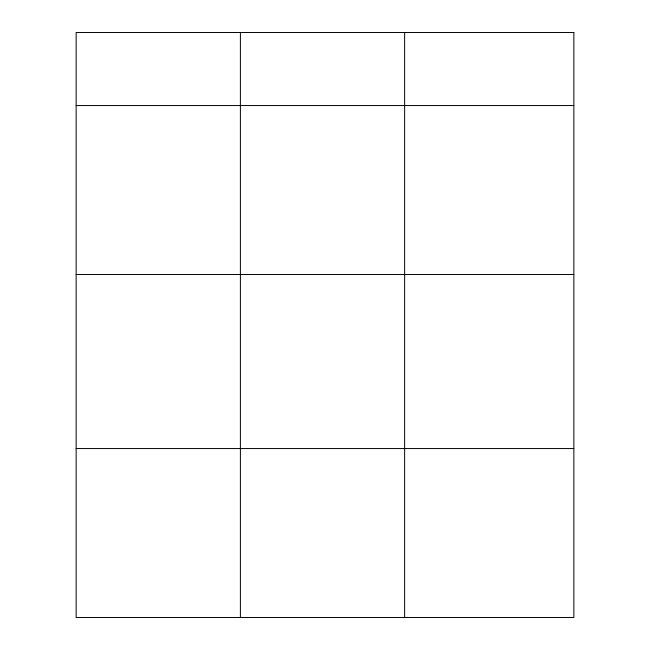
<?xml version="1.0" encoding="UTF-8"?>
<svg xmlns="http://www.w3.org/2000/svg" width="650" height="650" viewBox="0 0 650 650"><rect width="100%" height="100%" fill="white"/><g stroke="black" fill="none" stroke-linecap="round" stroke-linejoin="round"><path stroke-width="0.97" d="M76.147 105.544L573.852 105.544M76.147 274.487L573.852 274.487M76.147 448.557L573.852 448.557M404.633 32.5L404.633 617.5M240.394 32.5L240.394 617.5M573.852 32.5L76.147 32.5L76.147 617.5L573.852 617.5L573.852 32.5"/></g></svg>
